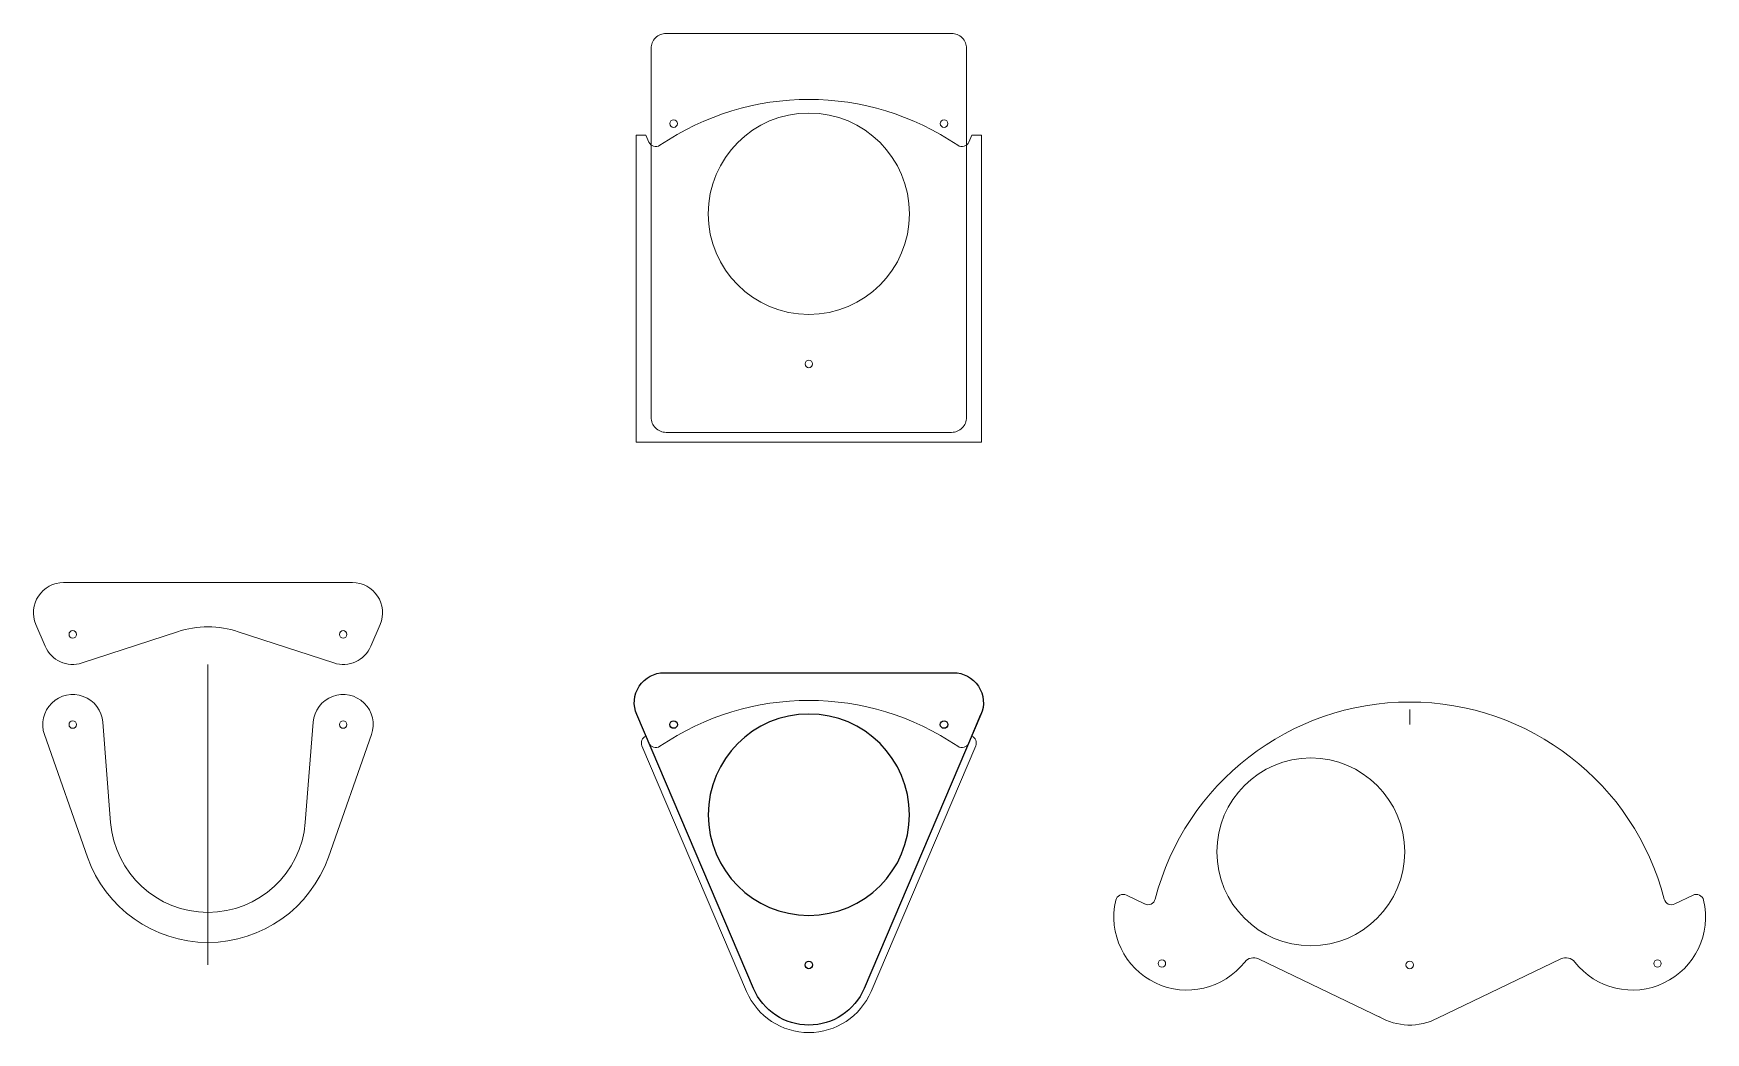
# Model space of a CAD drawing. Header units: inches. Extents: x -25.8 to 29.8, y -2.2 to 31.
import ezdxf

# ---------------------------------------------------------------- set-up
doc = ezdxf.new("R2010")
doc.units = ezdxf.units.IN
doc.header["$MEASUREMENT"] = 0
doc.layers.get('0').update_dxf_attribs({"lineweight": 25, "true_color": 0xffffff})
for name, color, linetype, lineweight, true_color in [('ceiling bracket', 3, 'Continuous', 0, 0x00ff00), ('jointer', 178, 'Continuous', 0, 0x000000), ('pocket', 3, 'Continuous', 0, 0x00ff00), ('working blade', 178, 'Continuous', 0, 0x000000)]:
    doc.layers.add(name, color=color, linetype=linetype, lineweight=lineweight, true_color=true_color)

msp = doc.modelspace()

# ---------------------------------------------------------------- linework, layer by layer
at = {"flags": 128}
msp.add_lwpolyline([(5.325, 7.386), (5.729, 8.333), (1.84, -0.785, -0.660592), (-1.84, -0.785), (-5.729, 8.333, -0.537899), (-4.809, 9.725), (4.809, 9.725, -0.537899), (5.729, 8.333)], format="xyb", dxfattribs=at)
for centre in [(-4.5, 8), (4.5, 8), (0, 0)]:
    msp.add_circle(centre, 0.125)
for start, end in [(90, 270), (270, 90)]:
    msp.add_arc((0, 5), 3.35, start, end)
at = {"layer": 'ceiling bracket'}
for p, q in [((-24.809, 12.725), (-20, 12.725)), ((-15.191, 12.725), (-20, 12.725)), ((-25.42, 10.608), (-25.729, 11.333)), ((-14.58, 10.608), (-14.271, 11.333)), ((-24.189, 10.05), (-21.01, 11.089)), ((-15.811, 10.05), (-18.99, 11.089)), ((-20, 0), (-20, 10)), ((-23.503, 8.079), (-23.24, 4.744)), ((-16.497, 8.079), (-16.76, 4.744)), ((-25.443, 7.668), (-24.009, 3.59)), ((-14.557, 7.668), (-15.991, 3.59))]:
    msp.add_line(p, q, dxfattribs=at)
for centre in [(-24.5, 11), (-15.5, 11), (-24.5, 8), (-15.5, 8)]:
    msp.add_circle(centre, 0.125, dxfattribs=at)
for centre, radius, start, end in [((-24.809, 11.725), 1, 90, 203.1031), ((-15.191, 11.725), 1, 336.8969, 90), ((-20, 8), 3.25, 90, 108.107), ((-20, 8), 3.25, 71.893, 90), ((-24.5, 11), 1, 203.1031, 288.107), ((-15.5, 11), 1, 251.893, 336.8969), ((-24.5, 8), 1, 4.5129, 199.3737), ((-15.5, 8), 1, 340.6263, 175.4871), ((-20, 5), 3.25, 184.5129, 270), ((-20, 5), 3.25, 270, 355.4871), ((-20, 5), 4.25, 199.3737, 270), ((-20, 5), 4.25, 270, 340.6263)]:
    msp.add_arc(centre, radius, start, end, dxfattribs=at)
at = {"layer": 'jointer', "flags": 128}
msp.add_lwpolyline([(4.75, 17.725), (-4.75, 17.725, -0.414214), (-5.25, 18.225), (-5.25, 30.5, -0.414214), (-4.75, 31), (4.75, 31, -0.414214), (5.25, 30.5), (5.25, 18.225, -0.414214), (4.75, 17.725)], format="xyb", dxfattribs=at)
at = {"layer": 'jointer', "color": 3, "true_color": 0x00ff00, "flags": 128}
msp.add_lwpolyline([(-4.955, 27.277, -0.308098), (4.955, 27.277, 0.472403), (5.325, 27.386), (5.423, 27.616), (5.75, 27.616), (5.75, 17.4), (-5.75, 17.4), (-5.75, 27.616), (-5.423, 27.616), (-5.325, 27.386, 0.472403), (-4.955, 27.277)], format="xyb", dxfattribs=at)
at = {"layer": 'jointer'}
for centre in [(-4.5, 28), (4.5, 28), (0, 20)]:
    msp.add_circle(centre, 0.125, dxfattribs=at)
for start, end in [(90, 270), (270, 90)]:
    msp.add_arc((0, 25), 3.35, start, end, dxfattribs=at)
at = {"layer": 'pocket', "flags": 128}
msp.add_lwpolyline([(5.423, 7.616), (5.325, 7.386, -0.472403), (4.955, 7.277, 0.308098), (-4.955, 7.277, -0.472403), (-5.325, 7.386), (-5.423, 7.616, 0.414214), (-5.555, 7.288), (-2.07, -0.883, 0.660592), (2.07, -0.883), (5.555, 7.288, 0.414214)], format="xyb", close=True, dxfattribs=at)
at = {"layer": 'working blade'}
for p, q in [((20, 8.5), (20, 8)), ((20, 8.5), (20, 8)), ((11.178, 2.029), (10.568, 2.323)), ((28.822, 2.029), (29.432, 2.323)), ((14.965, 0.203), (19.077, -1.774)), ((20.923, -1.774), (25.035, 0.203))]:
    msp.add_line(p, q, dxfattribs=at)
for centre, radius in [((16.708, 3.763), 3.125), ((11.751, 0.048), 0.125), ((20, 0), 0.125), ((28.249, 0.048), 0.125)]:
    msp.add_circle(centre, radius, dxfattribs=at)
for centre, radius, start, end in [((20, 0), 8.75, 90, 165.496), ((20, 0), 8.75, 14.504, 90), ((10.46, 2.098), 0.25, 64.2837, 166.8686), ((29.54, 2.098), 0.25, 13.1314, 115.7163), ((12.59, 1.601), 2.438, 166.8686, 321.8966), ((11.287, 2.254), 0.25, 244.2837, 345.496), ((27.41, 1.601), 2.438, 218.1034, 13.1314), ((28.713, 2.254), 0.25, 194.504, 295.7163), ((14.803, -0.135), 0.375, 64.317, 141.8966), ((25.197, -0.135), 0.375, 38.1034, 115.683), ((20, 0), 2, 239.2291, 297.4848)]:
    msp.add_arc(centre, radius, start, end, dxfattribs=at)

doc.saveas('drawing.dxf')
